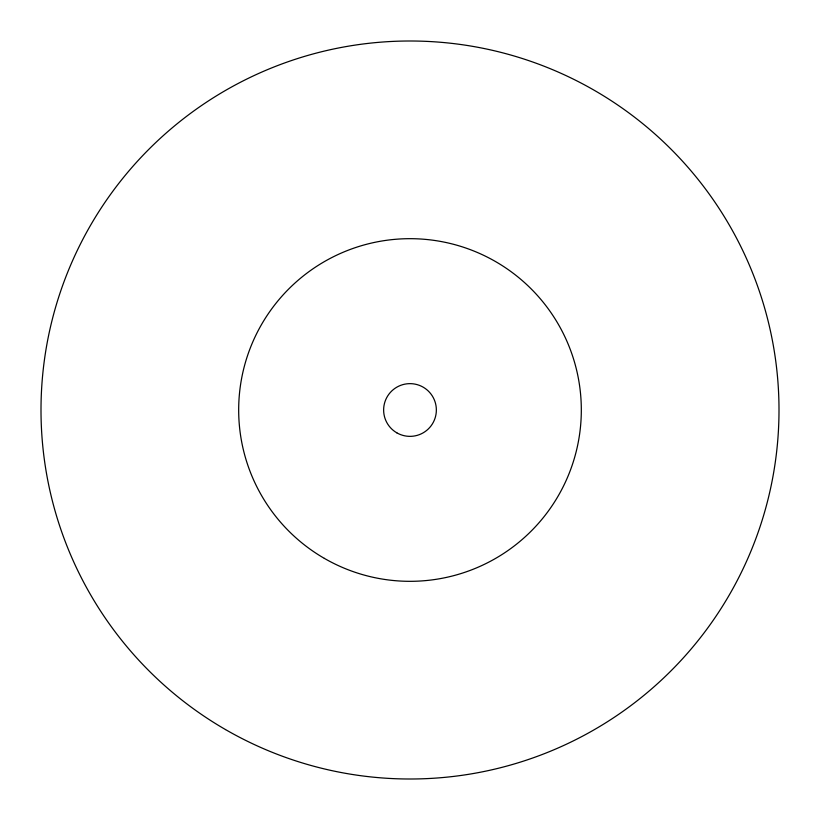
<?xml version="1.0" encoding="UTF-8"?>
<svg xmlns="http://www.w3.org/2000/svg" width="820" height="820" viewBox="0 0 820 820"><rect width="100%" height="100%" fill="white"/><g stroke="black" fill="none" stroke-linecap="round" stroke-linejoin="round"><path stroke-width="1.23" d="M324.341 558.369A171.318 171.318 0 0 0 581.318 410A171.318 171.318 0 0 0 324.341 261.631A171.318 171.318 0 0 0 324.341 558.369M396.818 432.827A26.353 26.353 0 0 0 436.353 410A26.353 26.353 0 0 0 396.818 387.173A26.353 26.353 0 0 0 396.818 432.827M225.5 729.564A369 369 0 0 0 779 410A369 369 0 0 0 225.5 90.436A369 369 0 0 0 225.5 729.564"/></g></svg>
